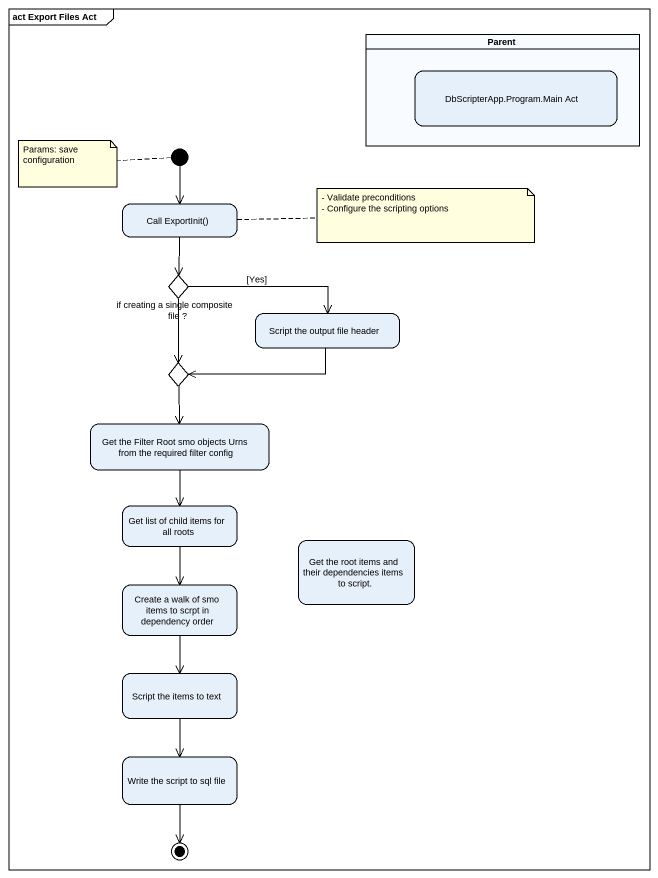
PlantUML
@startuml
mainframe act Export Files Act
hide empty description
state Parent <<partition>> {
  state "DbScripterApp.Program.Main Act" as DbScripterApp_Program_Main
}
state initial1 <<start>>
state "Call ExportInit()" as Call_ExportInit
state "if creating a single composite file ?" as if_creating_a_single <<choice>>
state "Script the output file header" as Script_the_output_file
state choice1 <<choice>>
state "Get the Filter Root smo objects Urns from the required filter config" as Get_the_Filter_Root_smo
state "Get list of child items for all roots" as Get_list_of_child_items_for
state "Get the root items and their dependencies items to script." as Get_the_root_items_and
state "Create a walk of smo items to scrpt in dependency order" as Create_a_walk_of_smo_items
state "Script the items to text" as Script_the_items_to_text
state "Write the script to sql file" as Write_the_script_to_sql_file
initial1 --> Call_ExportInit
Call_ExportInit --> if_creating_a_single
if_creating_a_single -right-> Script_the_output_file : [Yes]
if_creating_a_single --> choice1
Script_the_output_file -left-> choice1
choice1 --> Get_the_Filter_Root_smo
Get_the_Filter_Root_smo --> Get_list_of_child_items_for
Get_list_of_child_items_for --> Create_a_walk_of_smo_items
Create_a_walk_of_smo_items --> Script_the_items_to_text
Script_the_items_to_text --> Write_the_script_to_sql_file
Write_the_script_to_sql_file --> [*]
note left of initial1 : Params: save configuration
note right of Call_ExportInit
  - Validate preconditions
  - Configure the scripting options
end note
@enduml
